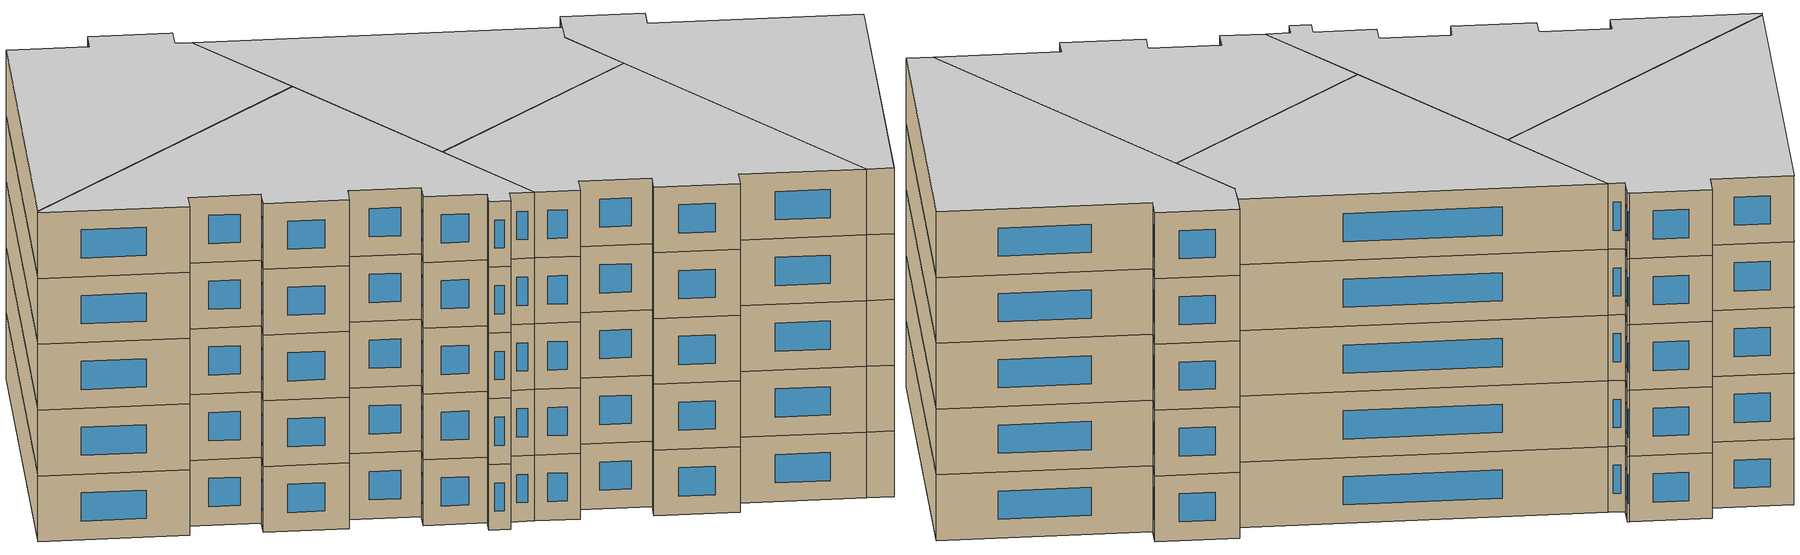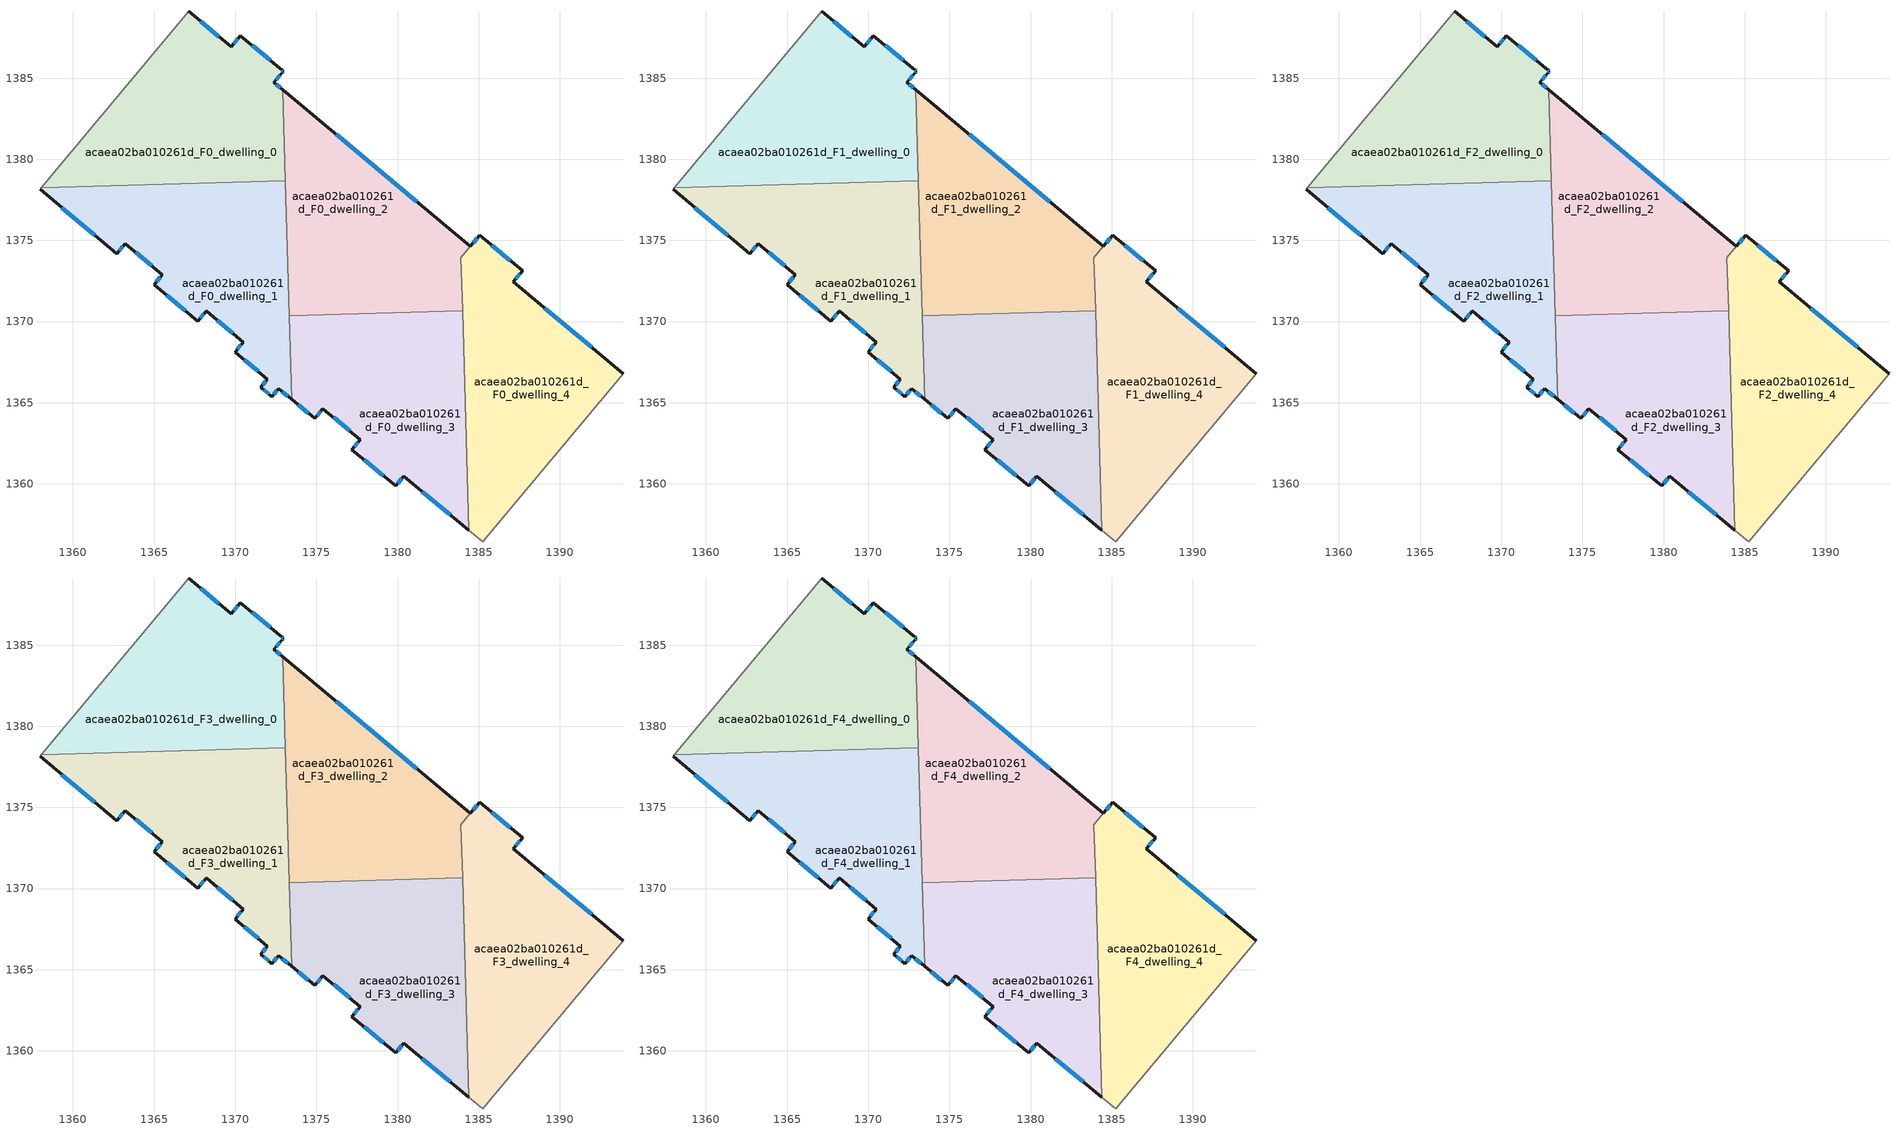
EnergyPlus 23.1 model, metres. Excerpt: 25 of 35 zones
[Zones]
acaea02ba010261d_F0_dwelling_0
 floor ground (EU_floor_Construction): 1370.32,1387.63 1372.88,1385.49 1372.96,1385.43 1372.89,1385.34 1372.38,1384.74 1372.92,1384.29 1373.08,1378.69 1358.06,1378.25 1367.13,1389.12 1369.75,1386.94 z0
 wall outside (EU_wall_Construction): 1372.92,1384.29 1372.38,1384.74 1372.89,1385.34 1372.96,1385.43 1372.88,1385.49 1370.32,1387.63 1369.75,1386.94 1367.13,1389.12 z0:3
 wall adiabatic (EU_wall_Construction): 1367.13,1389.12 1358.06,1378.25 z0:3
 wall to acaea02ba010261d_F0_dwelling_1 (EU_wall_Construction): 1358.06,1378.25 1373.08,1378.69 z0:3
 wall to acaea02ba010261d_F0_dwelling_2 (EU_wall_Construction): 1373.08,1378.69 1372.92,1384.29 z0:3
 window (EU_Window_Construction): 1372.77,1384.42 1372.54,1384.61 / 1369,1387.56 1367.87,1388.5 / 1370.16,1387.43 1369.91,1387.13 / 1372.15,1386.1 1371.05,1387.02 / 1372.94,1385.45 1372.91,1385.47 / 1372.91,1385.37 1372.94,1385.4 / 1372.53,1384.91 1372.74,1385.17 z0.86:2.14
acaea02ba010261d_F0_dwelling_1
 floor ground (EU_floor_Construction): 1373.08,1378.69 1373.48,1365.21 1372.68,1365.88 1372.26,1365.38 1371.57,1365.95 1371.99,1366.45 1369.99,1368.12 1370.5,1368.74 1368.24,1370.62 1368.2,1370.65 1367.69,1370.04 1365,1372.28 1365.51,1372.89 1363.22,1374.81 1362.7,1374.19 1357.97,1378.14 1358.06,1378.25 z0
 wall outside (EU_wall_Construction): 1357.97,1378.14 1362.7,1374.19 1363.22,1374.81 1365.51,1372.89 1365,1372.28 1367.69,1370.04 1368.2,1370.65 1368.24,1370.62 1370.5,1368.74 1369.99,1368.12 1371.99,1366.45 1371.57,1365.95 1372.26,1365.38 1372.68,1365.88 1373.48,1365.21 z0:3
 wall adiabatic (EU_wall_Construction): 1358.06,1378.25 1357.97,1378.14 z0:3
 wall to acaea02ba010261d_F0_dwelling_3 (EU_wall_Construction): 1373.48,1365.21 1373.33,1370.35 z0:3
 wall to acaea02ba010261d_F0_dwelling_2 (EU_wall_Construction): 1373.33,1370.35 1373.08,1378.69 z0:3
 window (EU_Window_Construction): 1372.38,1365.52 1372.56,1365.73 / 1371.77,1365.79 1372.06,1365.54 / 1371.87,1366.31 1371.69,1366.1 / 1370.56,1367.64 1371.42,1366.93 / 1370.35,1368.56 1370.13,1368.3 / 1368.88,1370.08 1369.85,1369.27 / 1367.84,1370.21 1368.06,1370.47 / 1365.77,1371.64 1366.92,1370.68 / 1365.37,1372.72 1365.15,1372.45 / 1363.87,1374.26 1364.86,1373.44 / 1362.85,1374.37 1363.07,1374.63 / 1359.32,1377.01 1361.35,1375.32 / 1372.91,1365.69 1373.25,1365.4 z0.86:2.14
acaea02ba010261d_F0_dwelling_2
 floor ground (EU_floor_Construction): 1384.49,1374.64 1383.91,1373.95 1384.01,1370.66 1373.33,1370.35 1372.92,1384.29 z0
 wall outside (EU_wall_Construction): 1384.49,1374.64 1372.92,1384.29 z0:3
 wall to acaea02ba010261d_F0_dwelling_3 (EU_wall_Construction): 1373.33,1370.35 1384.01,1370.66 z0:3
 wall to acaea02ba010261d_F0_dwelling_4 (EU_wall_Construction): 1384.01,1370.66 1383.91,1373.95 1384.49,1374.64 z0:3
 window (EU_Window_Construction): 1381.18,1377.4 1376.22,1381.53 z0.86:2.14
acaea02ba010261d_F0_dwelling_3
 floor ground (EU_floor_Construction): 1384.01,1370.66 1384.4,1357.14 1380.39,1360.49 1379.88,1359.87 1377.19,1362.12 1377.7,1362.73 1375.41,1364.64 1374.89,1364.03 1373.48,1365.21 1373.33,1370.35 z0
 wall outside (EU_wall_Construction): 1373.48,1365.21 1374.89,1364.03 1375.41,1364.64 1377.7,1362.73 1377.19,1362.12 1379.88,1359.87 1380.39,1360.49 1384.4,1357.14 z0:3
 wall to acaea02ba010261d_F0_dwelling_4 (EU_wall_Construction): 1384.4,1357.14 1384.01,1370.66 z0:3
 window (EU_Window_Construction): 1377.96,1361.47 1379.11,1360.51 / 1377.55,1362.55 1377.34,1362.29 / 1376.06,1364.1 1377.04,1363.28 / 1375.04,1364.21 1375.26,1364.47 / 1373.88,1364.87 1374.49,1364.37 / 1381.54,1359.53 1383.26,1358.1 / 1380.03,1360.05 1380.25,1360.31 z0.86:2.14
acaea02ba010261d_F0_dwelling_4
 floor ground (EU_floor_Construction): 1387.7,1373.13 1387.13,1372.44 1393.89,1366.8 1385.25,1356.44 1384.4,1357.14 1383.91,1373.95 1385.07,1375.33 z0
 wall outside (EU_wall_Construction): 1393.89,1366.8 1387.13,1372.44 1387.7,1373.13 1385.07,1375.33 1384.49,1374.65 z0:3
 wall adiabatic (EU_wall_Construction): 1384.4,1357.14 1385.25,1356.44 1393.89,1366.8 z0:3
 window (EU_Window_Construction): 1384.9,1375.14 1384.66,1374.84 / 1386.95,1373.76 1385.82,1374.71 / 1387.29,1372.64 1387.54,1372.94 / 1391.96,1368.41 1389.06,1370.83 z0.86:2.14
acaea02ba010261d_F1_dwelling_0
 floor to acaea02ba010261d_F0_dwelling_0 (EU_floor_Construction): 1370.32,1387.63 1372.88,1385.49 1372.96,1385.43 1372.89,1385.34 1372.38,1384.74 1372.92,1384.29 1373.08,1378.69 1358.06,1378.25 1367.13,1389.12 1369.75,1386.94 z3
 wall outside (EU_wall_Construction): 1372.92,1384.29 1372.38,1384.74 1372.89,1385.34 1372.96,1385.43 1372.88,1385.49 1370.32,1387.63 1369.75,1386.94 1367.13,1389.12 z3:6
 wall adiabatic (EU_wall_Construction): 1367.13,1389.12 1358.06,1378.25 z3:6
 wall to acaea02ba010261d_F1_dwelling_1 (EU_wall_Construction): 1358.06,1378.25 1373.08,1378.69 z3:6
 wall to acaea02ba010261d_F1_dwelling_2 (EU_wall_Construction): 1373.08,1378.69 1372.92,1384.29 z3:6
 window (EU_Window_Construction): 1372.77,1384.42 1372.54,1384.61 / 1369,1387.56 1367.87,1388.5 / 1370.16,1387.43 1369.91,1387.13 / 1372.15,1386.1 1371.05,1387.02 / 1372.94,1385.45 1372.91,1385.47 / 1372.91,1385.37 1372.94,1385.4 / 1372.53,1384.91 1372.74,1385.17 z3.86:5.14
acaea02ba010261d_F1_dwelling_1
 floor to acaea02ba010261d_F0_dwelling_1 (EU_floor_Construction): 1373.08,1378.69 1373.48,1365.21 1372.68,1365.88 1372.26,1365.38 1371.57,1365.95 1371.99,1366.45 1369.99,1368.12 1370.5,1368.74 1368.24,1370.62 1368.2,1370.65 1367.69,1370.04 1365,1372.28 1365.51,1372.89 1363.22,1374.81 1362.7,1374.19 1357.97,1378.14 1358.06,1378.25 z3
 wall outside (EU_wall_Construction): 1357.97,1378.14 1362.7,1374.19 1363.22,1374.81 1365.51,1372.89 1365,1372.28 1367.69,1370.04 1368.2,1370.65 1368.24,1370.62 1370.5,1368.74 1369.99,1368.12 1371.99,1366.45 1371.57,1365.95 1372.26,1365.38 1372.68,1365.88 1373.48,1365.21 z3:6
 wall adiabatic (EU_wall_Construction): 1358.06,1378.25 1357.97,1378.14 z3:6
 wall to acaea02ba010261d_F1_dwelling_3 (EU_wall_Construction): 1373.48,1365.21 1373.33,1370.35 z3:6
 wall to acaea02ba010261d_F1_dwelling_2 (EU_wall_Construction): 1373.33,1370.35 1373.08,1378.69 z3:6
 window (EU_Window_Construction): 1372.38,1365.52 1372.56,1365.73 / 1371.77,1365.79 1372.06,1365.54 / 1371.87,1366.31 1371.69,1366.1 / 1370.56,1367.64 1371.42,1366.93 / 1370.35,1368.56 1370.13,1368.3 / 1368.88,1370.08 1369.85,1369.27 / 1367.84,1370.21 1368.06,1370.47 / 1365.77,1371.64 1366.92,1370.68 / 1365.37,1372.72 1365.15,1372.45 / 1363.87,1374.26 1364.86,1373.44 / 1362.85,1374.37 1363.07,1374.63 / 1359.32,1377.01 1361.35,1375.32 / 1372.91,1365.69 1373.25,1365.4 z3.86:5.14
acaea02ba010261d_F1_dwelling_2
 floor to acaea02ba010261d_F0_dwelling_2 (EU_floor_Construction): 1384.49,1374.64 1383.91,1373.95 1384.01,1370.66 1373.33,1370.35 1372.92,1384.29 z3
 wall outside (EU_wall_Construction): 1384.49,1374.64 1372.92,1384.29 z3:6
 wall to acaea02ba010261d_F1_dwelling_3 (EU_wall_Construction): 1373.33,1370.35 1384.01,1370.66 z3:6
 wall to acaea02ba010261d_F1_dwelling_4 (EU_wall_Construction): 1384.01,1370.66 1383.91,1373.95 1384.49,1374.64 z3:6
 window (EU_Window_Construction): 1381.18,1377.4 1376.22,1381.53 z3.86:5.14
acaea02ba010261d_F1_dwelling_3
 floor to acaea02ba010261d_F0_dwelling_3 (EU_floor_Construction): 1384.01,1370.66 1384.4,1357.14 1380.39,1360.49 1379.88,1359.87 1377.19,1362.12 1377.7,1362.73 1375.4,1364.64 1374.89,1364.03 1373.48,1365.21 1373.33,1370.35 z3
 wall outside (EU_wall_Construction): 1373.48,1365.21 1374.89,1364.03 1375.41,1364.64 1377.7,1362.73 1377.19,1362.12 1379.88,1359.87 1380.39,1360.49 1384.4,1357.14 z3:6
 wall to acaea02ba010261d_F1_dwelling_4 (EU_wall_Construction): 1384.4,1357.14 1384.01,1370.66 z3:6
 window (EU_Window_Construction): 1377.96,1361.47 1379.11,1360.51 / 1377.55,1362.55 1377.34,1362.29 / 1376.06,1364.1 1377.04,1363.28 / 1375.04,1364.21 1375.26,1364.47 / 1373.88,1364.87 1374.49,1364.37 / 1381.54,1359.53 1383.26,1358.1 / 1380.03,1360.05 1380.25,1360.31 z3.86:5.14
acaea02ba010261d_F1_dwelling_4
 floor to acaea02ba010261d_F0_dwelling_4 (EU_floor_Construction): 1387.7,1373.13 1387.13,1372.44 1393.89,1366.8 1385.25,1356.44 1384.4,1357.14 1383.91,1373.95 1385.06,1375.33 z3
 wall outside (EU_wall_Construction): 1393.89,1366.8 1387.13,1372.44 1387.7,1373.13 1385.07,1375.33 1384.49,1374.65 z3:6
 wall adiabatic (EU_wall_Construction): 1384.4,1357.14 1385.25,1356.44 1393.89,1366.8 z3:6
 window (EU_Window_Construction): 1384.9,1375.14 1384.66,1374.84 / 1386.95,1373.76 1385.82,1374.71 / 1387.29,1372.64 1387.54,1372.94 / 1391.96,1368.41 1389.06,1370.83 z3.86:5.14
acaea02ba010261d_F2_dwelling_0
 floor to acaea02ba010261d_F1_dwelling_0 (EU_floor_Construction): 1370.32,1387.63 1372.88,1385.49 1372.96,1385.43 1372.89,1385.34 1372.38,1384.74 1372.92,1384.29 1373.08,1378.69 1358.06,1378.25 1367.13,1389.12 1369.75,1386.94 z6
 wall outside (EU_wall_Construction): 1372.92,1384.29 1372.38,1384.74 1372.89,1385.34 1372.96,1385.43 1372.88,1385.49 1370.32,1387.63 1369.75,1386.94 1367.13,1389.12 z6:9
 wall adiabatic (EU_wall_Construction): 1367.13,1389.12 1358.06,1378.25 z6:9
 wall to acaea02ba010261d_F2_dwelling_1 (EU_wall_Construction): 1358.06,1378.25 1373.08,1378.69 z6:9
 wall to acaea02ba010261d_F2_dwelling_2 (EU_wall_Construction): 1373.08,1378.69 1372.92,1384.29 z6:9
 window (EU_Window_Construction): 1372.77,1384.42 1372.54,1384.61 / 1369,1387.56 1367.87,1388.5 / 1370.16,1387.43 1369.91,1387.13 / 1372.15,1386.1 1371.05,1387.02 / 1372.94,1385.45 1372.91,1385.47 / 1372.91,1385.37 1372.94,1385.4 / 1372.53,1384.91 1372.74,1385.17 z6.86:8.14
acaea02ba010261d_F2_dwelling_1
 floor to acaea02ba010261d_F1_dwelling_1 (EU_floor_Construction): 1373.08,1378.69 1373.48,1365.21 1372.68,1365.88 1372.26,1365.38 1371.57,1365.95 1371.99,1366.45 1369.99,1368.12 1370.5,1368.74 1368.24,1370.62 1368.2,1370.65 1367.69,1370.04 1365,1372.28 1365.51,1372.89 1363.22,1374.81 1362.7,1374.19 1357.97,1378.14 1358.06,1378.25 z6
 wall outside (EU_wall_Construction): 1357.97,1378.14 1362.7,1374.19 1363.22,1374.81 1365.51,1372.89 1365,1372.28 1367.69,1370.04 1368.2,1370.65 1368.24,1370.62 1370.5,1368.74 1369.99,1368.12 1371.99,1366.45 1371.57,1365.95 1372.26,1365.38 1372.68,1365.88 1373.48,1365.21 z6:9
 wall adiabatic (EU_wall_Construction): 1358.06,1378.25 1357.97,1378.14 z6:9
 wall to acaea02ba010261d_F2_dwelling_3 (EU_wall_Construction): 1373.48,1365.21 1373.33,1370.35 z6:9
 wall to acaea02ba010261d_F2_dwelling_2 (EU_wall_Construction): 1373.33,1370.35 1373.08,1378.69 z6:9
 window (EU_Window_Construction): 1372.38,1365.52 1372.56,1365.73 / 1371.77,1365.79 1372.06,1365.54 / 1371.87,1366.31 1371.69,1366.1 / 1370.56,1367.64 1371.42,1366.93 / 1370.35,1368.56 1370.13,1368.3 / 1368.88,1370.08 1369.85,1369.27 / 1367.84,1370.21 1368.06,1370.47 / 1365.77,1371.64 1366.92,1370.68 / 1365.37,1372.72 1365.15,1372.45 / 1363.87,1374.26 1364.86,1373.44 / 1362.85,1374.37 1363.07,1374.63 / 1359.32,1377.01 1361.35,1375.32 / 1372.91,1365.69 1373.25,1365.4 z6.86:8.14
acaea02ba010261d_F2_dwelling_2
 floor to acaea02ba010261d_F1_dwelling_2 (EU_floor_Construction): 1384.49,1374.64 1383.91,1373.95 1384.01,1370.66 1373.33,1370.35 1372.92,1384.29 z6
 wall outside (EU_wall_Construction): 1384.49,1374.64 1372.92,1384.29 z6:9
 wall to acaea02ba010261d_F2_dwelling_3 (EU_wall_Construction): 1373.33,1370.35 1384.01,1370.66 z6:9
 wall to acaea02ba010261d_F2_dwelling_4 (EU_wall_Construction): 1384.01,1370.66 1383.91,1373.95 1384.49,1374.64 z6:9
 window (EU_Window_Construction): 1381.18,1377.4 1376.22,1381.53 z6.86:8.14
acaea02ba010261d_F2_dwelling_3
 floor to acaea02ba010261d_F1_dwelling_3 (EU_floor_Construction): 1384.01,1370.66 1384.4,1357.14 1380.39,1360.49 1379.88,1359.87 1377.19,1362.12 1377.7,1362.73 1375.4,1364.64 1374.89,1364.03 1373.48,1365.21 1373.33,1370.35 z6
 wall outside (EU_wall_Construction): 1373.48,1365.21 1374.89,1364.03 1375.41,1364.64 1377.7,1362.73 1377.19,1362.12 1379.88,1359.87 1380.39,1360.49 1384.4,1357.14 z6:9
 wall to acaea02ba010261d_F2_dwelling_4 (EU_wall_Construction): 1384.4,1357.14 1384.01,1370.66 z6:9
 window (EU_Window_Construction): 1377.96,1361.47 1379.11,1360.51 / 1377.55,1362.55 1377.34,1362.29 / 1376.06,1364.1 1377.04,1363.28 / 1375.04,1364.21 1375.26,1364.47 / 1373.88,1364.87 1374.49,1364.37 / 1381.54,1359.53 1383.26,1358.1 / 1380.03,1360.05 1380.25,1360.31 z6.86:8.14
acaea02ba010261d_F2_dwelling_4
 floor to acaea02ba010261d_F1_dwelling_4 (EU_floor_Construction): 1387.7,1373.13 1387.13,1372.44 1393.89,1366.8 1385.25,1356.44 1384.4,1357.14 1383.91,1373.95 1385.06,1375.33 z6
 wall outside (EU_wall_Construction): 1393.89,1366.8 1387.13,1372.44 1387.7,1373.13 1385.07,1375.33 1384.49,1374.65 z6:9
 wall adiabatic (EU_wall_Construction): 1384.4,1357.14 1385.25,1356.44 1393.89,1366.8 z6:9
 window (EU_Window_Construction): 1384.9,1375.14 1384.66,1374.84 / 1386.95,1373.76 1385.82,1374.71 / 1387.29,1372.64 1387.54,1372.94 / 1391.96,1368.41 1389.06,1370.83 z6.86:8.14
acaea02ba010261d_F3_dwelling_0
 floor to acaea02ba010261d_F2_dwelling_0 (EU_floor_Construction): 1370.32,1387.63 1372.88,1385.49 1372.96,1385.43 1372.89,1385.34 1372.38,1384.74 1372.92,1384.29 1373.08,1378.69 1358.06,1378.25 1367.13,1389.12 1369.75,1386.94 z9
 wall outside (EU_wall_Construction): 1372.92,1384.29 1372.38,1384.74 1372.89,1385.34 1372.96,1385.43 1372.88,1385.49 1370.32,1387.63 1369.75,1386.94 1367.13,1389.12 z9:12
 wall adiabatic (EU_wall_Construction): 1367.13,1389.12 1358.06,1378.25 z9:12
 wall to acaea02ba010261d_F3_dwelling_1 (EU_wall_Construction): 1358.06,1378.25 1373.08,1378.69 z9:12
 wall to acaea02ba010261d_F3_dwelling_2 (EU_wall_Construction): 1373.08,1378.69 1372.92,1384.29 z9:12
 window (EU_Window_Construction): 1372.77,1384.42 1372.54,1384.61 / 1369,1387.56 1367.87,1388.5 / 1370.16,1387.43 1369.91,1387.13 / 1372.15,1386.1 1371.05,1387.02 / 1372.94,1385.45 1372.91,1385.47 / 1372.91,1385.37 1372.94,1385.4 / 1372.53,1384.91 1372.74,1385.17 z9.86:11.14
acaea02ba010261d_F3_dwelling_1
 floor to acaea02ba010261d_F2_dwelling_1 (EU_floor_Construction): 1373.08,1378.69 1373.48,1365.21 1372.68,1365.88 1372.26,1365.38 1371.57,1365.95 1371.99,1366.45 1369.99,1368.12 1370.5,1368.74 1368.24,1370.62 1368.2,1370.65 1367.69,1370.04 1365,1372.28 1365.51,1372.89 1363.22,1374.81 1362.7,1374.19 1357.97,1378.14 1358.06,1378.25 z9
 wall outside (EU_wall_Construction): 1357.97,1378.14 1362.7,1374.19 1363.22,1374.81 1365.51,1372.89 1365,1372.28 1367.69,1370.04 1368.2,1370.65 1368.24,1370.62 1370.5,1368.74 1369.99,1368.12 1371.99,1366.45 1371.57,1365.95 1372.26,1365.38 1372.68,1365.88 1373.48,1365.21 z9:12
 wall adiabatic (EU_wall_Construction): 1358.06,1378.25 1357.97,1378.14 z9:12
 wall to acaea02ba010261d_F3_dwelling_3 (EU_wall_Construction): 1373.48,1365.21 1373.33,1370.35 z9:12
 wall to acaea02ba010261d_F3_dwelling_2 (EU_wall_Construction): 1373.33,1370.35 1373.08,1378.69 z9:12
 window (EU_Window_Construction): 1372.38,1365.52 1372.56,1365.73 / 1371.77,1365.79 1372.06,1365.54 / 1371.87,1366.31 1371.69,1366.1 / 1370.56,1367.64 1371.42,1366.93 / 1370.35,1368.56 1370.13,1368.3 / 1368.88,1370.08 1369.85,1369.27 / 1367.84,1370.21 1368.06,1370.47 / 1365.77,1371.64 1366.92,1370.68 / 1365.37,1372.72 1365.15,1372.45 / 1363.87,1374.26 1364.86,1373.44 / 1362.85,1374.37 1363.07,1374.63 / 1359.32,1377.01 1361.35,1375.32 / 1372.91,1365.69 1373.25,1365.4 z9.86:11.14
acaea02ba010261d_F3_dwelling_2
 floor to acaea02ba010261d_F2_dwelling_2 (EU_floor_Construction): 1384.49,1374.64 1383.91,1373.95 1384.01,1370.66 1373.33,1370.35 1372.92,1384.29 z9
 wall outside (EU_wall_Construction): 1384.49,1374.64 1372.92,1384.29 z9:12
 wall to acaea02ba010261d_F3_dwelling_3 (EU_wall_Construction): 1373.33,1370.35 1384.01,1370.66 z9:12
 wall to acaea02ba010261d_F3_dwelling_4 (EU_wall_Construction): 1384.01,1370.66 1383.91,1373.95 1384.49,1374.64 z9:12
 window (EU_Window_Construction): 1381.18,1377.4 1376.22,1381.53 z9.86:11.14
acaea02ba010261d_F3_dwelling_3
 floor to acaea02ba010261d_F2_dwelling_3 (EU_floor_Construction): 1384.01,1370.66 1384.4,1357.14 1380.39,1360.49 1379.88,1359.87 1377.19,1362.12 1377.7,1362.73 1375.4,1364.64 1374.89,1364.03 1373.48,1365.21 1373.33,1370.35 z9
 wall outside (EU_wall_Construction): 1373.48,1365.21 1374.89,1364.03 1375.41,1364.64 1377.7,1362.73 1377.19,1362.12 1379.88,1359.87 1380.39,1360.49 1384.4,1357.14 z9:12
 wall to acaea02ba010261d_F3_dwelling_4 (EU_wall_Construction): 1384.4,1357.14 1384.01,1370.66 z9:12
 window (EU_Window_Construction): 1377.96,1361.47 1379.11,1360.51 / 1377.55,1362.55 1377.34,1362.29 / 1376.06,1364.1 1377.04,1363.28 / 1375.04,1364.21 1375.26,1364.47 / 1373.88,1364.87 1374.49,1364.37 / 1381.54,1359.53 1383.26,1358.1 / 1380.03,1360.05 1380.25,1360.31 z9.86:11.14
acaea02ba010261d_F3_dwelling_4
 floor to acaea02ba010261d_F2_dwelling_4 (EU_floor_Construction): 1387.7,1373.13 1387.13,1372.44 1393.89,1366.8 1385.25,1356.44 1384.4,1357.14 1383.91,1373.95 1385.06,1375.33 z9
 wall outside (EU_wall_Construction): 1393.89,1366.8 1387.13,1372.44 1387.7,1373.13 1385.07,1375.33 1384.49,1374.65 z9:12
 wall adiabatic (EU_wall_Construction): 1384.4,1357.14 1385.25,1356.44 1393.89,1366.8 z9:12
 window (EU_Window_Construction): 1384.9,1375.14 1384.66,1374.84 / 1386.95,1373.76 1385.82,1374.71 / 1387.29,1372.64 1387.54,1372.94 / 1391.96,1368.41 1389.06,1370.83 z9.86:11.14
acaea02ba010261d_F4_dwelling_0
 floor to acaea02ba010261d_F3_dwelling_0 (EU_floor_Construction): 1370.32,1387.63 1372.88,1385.49 1372.96,1385.43 1372.89,1385.34 1372.38,1384.74 1372.92,1384.29 1373.08,1378.69 1358.06,1378.25 1367.13,1389.12 1369.75,1386.94 z12
 wall outside (EU_wall_Construction): 1372.92,1384.29 1372.38,1384.74 1372.89,1385.34 1372.96,1385.43 1372.88,1385.49 1370.32,1387.63 1369.75,1386.94 1367.13,1389.12 z12:15
 wall adiabatic (EU_wall_Construction): 1367.13,1389.12 1358.06,1378.25 z12:15
 wall to acaea02ba010261d_F4_dwelling_1 (EU_wall_Construction): 1358.06,1378.25 1373.08,1378.69 z12:15
 wall to acaea02ba010261d_F4_dwelling_2 (EU_wall_Construction): 1373.08,1378.69 1372.92,1384.29 z12:15
 window (EU_Window_Construction): 1372.77,1384.42 1372.54,1384.61 / 1369,1387.56 1367.87,1388.5 / 1370.16,1387.43 1369.91,1387.13 / 1372.15,1386.1 1371.05,1387.02 / 1372.94,1385.45 1372.91,1385.47 / 1372.91,1385.37 1372.94,1385.4 / 1372.53,1384.91 1372.74,1385.17 z12.86:14.14
 ceiling to acaea02ba010261d_F5_dwelling_0 (EU_floor_Construction): 1373.08,1378.69 1372.92,1384.29 1372.38,1384.74 1372.89,1385.34 1372.96,1385.43 1372.88,1385.49 1370.32,1387.63 1369.75,1386.94 1367.13,1389.12 1358.06,1378.25 z15
acaea02ba010261d_F4_dwelling_1
 floor to acaea02ba010261d_F3_dwelling_1 (EU_floor_Construction): 1373.08,1378.69 1373.48,1365.21 1372.68,1365.88 1372.26,1365.38 1371.57,1365.95 1371.99,1366.45 1369.99,1368.12 1370.5,1368.74 1368.24,1370.62 1368.2,1370.65 1367.69,1370.04 1365,1372.28 1365.51,1372.89 1363.22,1374.81 1362.7,1374.19 1357.97,1378.14 1358.06,1378.25 z12
 wall outside (EU_wall_Construction): 1357.97,1378.14 1362.7,1374.19 1363.22,1374.81 1365.51,1372.89 1365,1372.28 1367.69,1370.04 1368.2,1370.65 1368.24,1370.62 1370.5,1368.74 1369.99,1368.12 1371.99,1366.45 1371.57,1365.95 1372.26,1365.38 1372.68,1365.88 1373.48,1365.21 z12:15
 wall adiabatic (EU_wall_Construction): 1358.06,1378.25 1357.97,1378.14 z12:15
 wall to acaea02ba010261d_F4_dwelling_3 (EU_wall_Construction): 1373.48,1365.21 1373.33,1370.35 z12:15
 wall to acaea02ba010261d_F4_dwelling_2 (EU_wall_Construction): 1373.33,1370.35 1373.08,1378.69 z12:15
 window (EU_Window_Construction): 1372.38,1365.52 1372.56,1365.73 / 1371.77,1365.79 1372.06,1365.54 / 1371.87,1366.31 1371.69,1366.1 / 1370.56,1367.64 1371.42,1366.93 / 1370.35,1368.56 1370.13,1368.3 / 1368.88,1370.08 1369.85,1369.27 / 1367.84,1370.21 1368.06,1370.47 / 1365.77,1371.64 1366.92,1370.68 / 1365.37,1372.72 1365.15,1372.45 / 1363.87,1374.26 1364.86,1373.44 / 1362.85,1374.37 1363.07,1374.63 / 1359.32,1377.01 1361.35,1375.32 / 1372.91,1365.69 1373.25,1365.4 z12.86:14.14
 ceiling to acaea02ba010261d_F5_dwelling_1 (EU_floor_Construction): 1373.48,1365.21 1373.08,1378.69 1358.06,1378.25 1357.97,1378.14 1362.7,1374.19 1363.22,1374.81 1365.51,1372.89 1365,1372.28 1367.69,1370.04 1368.2,1370.65 1368.24,1370.62 1370.5,1368.74 1369.99,1368.12 1371.99,1366.45 1371.57,1365.95 1372.26,1365.38 1372.68,1365.88 z15
acaea02ba010261d_F4_dwelling_2
 floor to acaea02ba010261d_F3_dwelling_2 (EU_floor_Construction): 1384.49,1374.64 1383.91,1373.95 1384.01,1370.66 1373.33,1370.35 1372.92,1384.29 z12
 wall outside (EU_wall_Construction): 1384.49,1374.64 1372.92,1384.29 z12:15
 wall to acaea02ba010261d_F4_dwelling_3 (EU_wall_Construction): 1373.33,1370.35 1384.01,1370.66 z12:15
 wall to acaea02ba010261d_F4_dwelling_4 (EU_wall_Construction): 1384.01,1370.66 1383.91,1373.95 1384.49,1374.64 z12:15
 window (EU_Window_Construction): 1381.18,1377.4 1376.22,1381.53 z12.86:14.14
 ceiling to acaea02ba010261d_F5_dwelling_2 (EU_floor_Construction): 1384.01,1370.66 1383.91,1373.95 1384.49,1374.64 1372.92,1384.29 1373.33,1370.35 z15
acaea02ba010261d_F4_dwelling_3
 floor to acaea02ba010261d_F3_dwelling_3 (EU_floor_Construction): 1384.01,1370.66 1384.4,1357.14 1380.39,1360.49 1379.88,1359.87 1377.19,1362.12 1377.7,1362.73 1375.4,1364.64 1374.89,1364.03 1373.48,1365.21 1373.33,1370.35 z12
 wall outside (EU_wall_Construction): 1373.48,1365.21 1374.89,1364.03 1375.41,1364.64 1377.7,1362.73 1377.19,1362.12 1379.88,1359.87 1380.39,1360.49 1384.4,1357.14 z12:15
 wall to acaea02ba010261d_F4_dwelling_4 (EU_wall_Construction): 1384.4,1357.14 1384.01,1370.66 z12:15
 window (EU_Window_Construction): 1377.96,1361.47 1379.11,1360.51 / 1377.55,1362.55 1377.34,1362.29 / 1376.06,1364.1 1377.04,1363.28 / 1375.04,1364.21 1375.26,1364.47 / 1373.88,1364.87 1374.49,1364.37 / 1381.54,1359.53 1383.26,1358.1 / 1380.03,1360.05 1380.25,1360.31 z12.86:14.14
 ceiling to acaea02ba010261d_F5_dwelling_3 (EU_floor_Construction): 1384.4,1357.14 1384.01,1370.66 1373.33,1370.35 1373.48,1365.21 1374.89,1364.03 1375.4,1364.64 1377.7,1362.73 1377.19,1362.12 1379.88,1359.87 1380.39,1360.49 z15
acaea02ba010261d_F4_dwelling_4
 floor to acaea02ba010261d_F3_dwelling_4 (EU_floor_Construction): 1387.7,1373.13 1387.13,1372.44 1393.89,1366.8 1385.25,1356.44 1384.4,1357.14 1383.91,1373.95 1385.06,1375.33 z12
 wall outside (EU_wall_Construction): 1393.89,1366.8 1387.13,1372.44 1387.7,1373.13 1385.07,1375.33 1384.49,1374.65 z12:15
 wall adiabatic (EU_wall_Construction): 1384.4,1357.14 1385.25,1356.44 1393.89,1366.8 z12:15
 window (EU_Window_Construction): 1384.9,1375.14 1384.66,1374.84 / 1386.95,1373.76 1385.82,1374.71 / 1387.29,1372.64 1387.54,1372.94 / 1391.96,1368.41 1389.06,1370.83 z12.86:14.14
 ceiling to acaea02ba010261d_F5_dwelling_4 (EU_floor_Construction): 1385.25,1356.44 1393.89,1366.8 1387.13,1372.44 1387.7,1373.13 1385.06,1375.33 1383.91,1373.95 1384.4,1357.14 z15
[Building]
EU S2 Campaign: North Axis=0; Terrain=City; Solar Distribution=FullExterior
[Site:Location]
Helsinki-Vantaa.AP: Latitude=60.317; Longitude=24.963; Time Zone=2; Elevation=54.6
[SizingPeriod:WeatherFileDays]
AnnualSizingPeriod: Begin Month=1; Begin Day of Month=1; End Month=12; End Day of Month=31; Day of Week for Start Day=Monday; Use Weather File Daylight Saving Period=No; Use Weather File Rain and Snow Indicators=No
[MATERIAL]
EU_InternalMass_Material: Roughness=MediumRough; Thickness=0.1; Conductivity=1; Density=1800; Specific Heat=900; Thermal Absorptance=0.9; Solar Absorptance=0.7; Visible Absorptance=0.7
[MATERIAL:NOMASS] Roughness=MediumRough; Thermal Absorptance=0.9; Solar Absorptance=0.7; Visible Absorptance=0.7
Name | Thermal Resistance
EU_wall_NoMass | 5.91765
EU_floor_NoMass | 6.2875
[WINDOWMATERIAL:SIMPLEGLAZINGSYSTEM]
EU_Window_SimpleGlazing: UFactor=0.994035; Solar Heat Gain Coefficient=0.7; Visible Transmittance=0.7
[CONSTRUCTION]
EU_wall_Construction: EU_wall_NoMass
EU_floor_Construction: EU_floor_NoMass
EU_Window_Construction: EU_Window_SimpleGlazing
EU_InternalMass_Construction: EU_InternalMass_Material
[ZONE] Type=1; Multiplier=1; Ceiling Height=autocalculate; Floor Area=autocalculate; Part of Total Floor Area=Yes
Name | Volume
acaea02ba010261d_F0_dwelling_0 | 295.684
acaea02ba010261d_F1_dwelling_0; acaea02ba010261d_F2_dwelling_0; acaea02ba010261d_F3_dwelling_0; acaea02ba010261d_F4_dwelling_0 | 295.682
acaea02ba010261d_F0_dwelling_1 | 295.67
acaea02ba010261d_F1_dwelling_1; acaea02ba010261d_F2_dwelling_1; acaea02ba010261d_F3_dwelling_1; acaea02ba010261d_F4_dwelling_1 | 295.669
acaea02ba010261d_F0_dwelling_2 | 296.716
acaea02ba010261d_F1_dwelling_2; acaea02ba010261d_F2_dwelling_2; acaea02ba010261d_F3_dwelling_2; acaea02ba010261d_F4_dwelling_2 | 296.717
acaea02ba010261d_F0_dwelling_3 | 295.66
acaea02ba010261d_F1_dwelling_3; acaea02ba010261d_F2_dwelling_3; acaea02ba010261d_F3_dwelling_3; acaea02ba010261d_F4_dwelling_3 | 295.659
acaea02ba010261d_F0_dwelling_4; acaea02ba010261d_F1_dwelling_4; acaea02ba010261d_F2_dwelling_4; acaea02ba010261d_F3_dwelling_4; acaea02ba010261d_F4_dwelling_4 | 294.615
[INTERNALMASS] Construction=EU_InternalMass_Construction
Name | Zone or ZoneList | Surface Area
acaea02ba010261d_F0_dwelling_0_EU_InternalMass | acaea02ba010261d_F0_dwelling_0 | 98.5603
acaea02ba010261d_F0_dwelling_1_EU_InternalMass | acaea02ba010261d_F0_dwelling_1 | 98.5566
acaea02ba010261d_F0_dwelling_2_EU_InternalMass | acaea02ba010261d_F0_dwelling_2 | 98.9072
acaea02ba010261d_F0_dwelling_3_EU_InternalMass | acaea02ba010261d_F0_dwelling_3 | 98.5532
acaea02ba010261d_F0_dwelling_4_EU_InternalMass | acaea02ba010261d_F0_dwelling_4 | 98.2059
acaea02ba010261d_F1_dwelling_0_EU_InternalMass | acaea02ba010261d_F1_dwelling_0 | 98.5603
acaea02ba010261d_F1_dwelling_1_EU_InternalMass | acaea02ba010261d_F1_dwelling_1 | 98.5566
acaea02ba010261d_F1_dwelling_2_EU_InternalMass | acaea02ba010261d_F1_dwelling_2 | 98.9072
acaea02ba010261d_F1_dwelling_3_EU_InternalMass | acaea02ba010261d_F1_dwelling_3 | 98.5532
acaea02ba010261d_F1_dwelling_4_EU_InternalMass | acaea02ba010261d_F1_dwelling_4 | 98.2059
acaea02ba010261d_F2_dwelling_0_EU_InternalMass | acaea02ba010261d_F2_dwelling_0 | 98.5603
acaea02ba010261d_F2_dwelling_1_EU_InternalMass | acaea02ba010261d_F2_dwelling_1 | 98.5566
acaea02ba010261d_F2_dwelling_2_EU_InternalMass | acaea02ba010261d_F2_dwelling_2 | 98.9072
acaea02ba010261d_F2_dwelling_3_EU_InternalMass | acaea02ba010261d_F2_dwelling_3 | 98.5532
acaea02ba010261d_F2_dwelling_4_EU_InternalMass | acaea02ba010261d_F2_dwelling_4 | 98.2059
acaea02ba010261d_F3_dwelling_0_EU_InternalMass | acaea02ba010261d_F3_dwelling_0 | 98.5603
acaea02ba010261d_F3_dwelling_1_EU_InternalMass | acaea02ba010261d_F3_dwelling_1 | 98.5566
acaea02ba010261d_F3_dwelling_2_EU_InternalMass | acaea02ba010261d_F3_dwelling_2 | 98.9072
acaea02ba010261d_F3_dwelling_3_EU_InternalMass | acaea02ba010261d_F3_dwelling_3 | 98.5532
acaea02ba010261d_F3_dwelling_4_EU_InternalMass | acaea02ba010261d_F3_dwelling_4 | 98.2059
acaea02ba010261d_F4_dwelling_0_EU_InternalMass | acaea02ba010261d_F4_dwelling_0 | 98.5603
acaea02ba010261d_F4_dwelling_1_EU_InternalMass | acaea02ba010261d_F4_dwelling_1 | 98.5566
acaea02ba010261d_F4_dwelling_2_EU_InternalMass | acaea02ba010261d_F4_dwelling_2 | 98.9072
acaea02ba010261d_F4_dwelling_3_EU_InternalMass | acaea02ba010261d_F4_dwelling_3 | 98.5532
acaea02ba010261d_F4_dwelling_4_EU_InternalMass | acaea02ba010261d_F4_dwelling_4 | 98.2059
[OTHEREQUIPMENT] Fuel Type=Electricity; Design Level Calculation Method=Watts/Area; Power per Zone Floor Area=1; Fraction Latent=0; Fraction Radiant=0; Fraction Lost=0; Carbon Dioxide Generation Rate=0; EndUse Subcategory=EU_Step8_InternalGains
Name | Zone or ZoneList or Space or SpaceList | Schedule
EU_Step8_InternalGain_acaea02ba010261d_F0_dwelling_0_f000 | acaea02ba010261d_F0_dwelling_0 | EU_Step8_GainSchedule_acaea02ba010261d_F0_dwelling_0_f000
EU_Step8_InternalGain_acaea02ba010261d_F0_dwelling_1_f000 | acaea02ba010261d_F0_dwelling_1 | EU_Step8_GainSchedule_acaea02ba010261d_F0_dwelling_1_f000
EU_Step8_InternalGain_acaea02ba010261d_F0_dwelling_2_f000 | acaea02ba010261d_F0_dwelling_2 | EU_Step8_GainSchedule_acaea02ba010261d_F0_dwelling_2_f000
EU_Step8_InternalGain_acaea02ba010261d_F0_dwelling_3_f000 | acaea02ba010261d_F0_dwelling_3 | EU_Step8_GainSchedule_acaea02ba010261d_F0_dwelling_3_f000
EU_Step8_InternalGain_acaea02ba010261d_F0_dwelling_4_f000 | acaea02ba010261d_F0_dwelling_4 | EU_Step8_GainSchedule_acaea02ba010261d_F0_dwelling_4_f000
EU_Step8_InternalGain_acaea02ba010261d_F1_dwelling_0_f000 | acaea02ba010261d_F1_dwelling_0 | EU_Step8_GainSchedule_acaea02ba010261d_F1_dwelling_0_f000
EU_Step8_InternalGain_acaea02ba010261d_F1_dwelling_1_f000 | acaea02ba010261d_F1_dwelling_1 | EU_Step8_GainSchedule_acaea02ba010261d_F1_dwelling_1_f000
EU_Step8_InternalGain_acaea02ba010261d_F1_dwelling_2_f000 | acaea02ba010261d_F1_dwelling_2 | EU_Step8_GainSchedule_acaea02ba010261d_F1_dwelling_2_f000
EU_Step8_InternalGain_acaea02ba010261d_F1_dwelling_3_f000 | acaea02ba010261d_F1_dwelling_3 | EU_Step8_GainSchedule_acaea02ba010261d_F1_dwelling_3_f000
EU_Step8_InternalGain_acaea02ba010261d_F1_dwelling_4_f000 | acaea02ba010261d_F1_dwelling_4 | EU_Step8_GainSchedule_acaea02ba010261d_F1_dwelling_4_f000
EU_Step8_InternalGain_acaea02ba010261d_F2_dwelling_0_f000 | acaea02ba010261d_F2_dwelling_0 | EU_Step8_GainSchedule_acaea02ba010261d_F2_dwelling_0_f000
EU_Step8_InternalGain_acaea02ba010261d_F2_dwelling_1_f000 | acaea02ba010261d_F2_dwelling_1 | EU_Step8_GainSchedule_acaea02ba010261d_F2_dwelling_1_f000
EU_Step8_InternalGain_acaea02ba010261d_F2_dwelling_2_f000 | acaea02ba010261d_F2_dwelling_2 | EU_Step8_GainSchedule_acaea02ba010261d_F2_dwelling_2_f000
EU_Step8_InternalGain_acaea02ba010261d_F2_dwelling_3_f000 | acaea02ba010261d_F2_dwelling_3 | EU_Step8_GainSchedule_acaea02ba010261d_F2_dwelling_3_f000
EU_Step8_InternalGain_acaea02ba010261d_F2_dwelling_4_f000 | acaea02ba010261d_F2_dwelling_4 | EU_Step8_GainSchedule_acaea02ba010261d_F2_dwelling_4_f000
EU_Step8_InternalGain_acaea02ba010261d_F3_dwelling_0_f000 | acaea02ba010261d_F3_dwelling_0 | EU_Step8_GainSchedule_acaea02ba010261d_F3_dwelling_0_f000
EU_Step8_InternalGain_acaea02ba010261d_F3_dwelling_1_f000 | acaea02ba010261d_F3_dwelling_1 | EU_Step8_GainSchedule_acaea02ba010261d_F3_dwelling_1_f000
EU_Step8_InternalGain_acaea02ba010261d_F3_dwelling_2_f000 | acaea02ba010261d_F3_dwelling_2 | EU_Step8_GainSchedule_acaea02ba010261d_F3_dwelling_2_f000
EU_Step8_InternalGain_acaea02ba010261d_F3_dwelling_3_f000 | acaea02ba010261d_F3_dwelling_3 | EU_Step8_GainSchedule_acaea02ba010261d_F3_dwelling_3_f000
EU_Step8_InternalGain_acaea02ba010261d_F3_dwelling_4_f000 | acaea02ba010261d_F3_dwelling_4 | EU_Step8_GainSchedule_acaea02ba010261d_F3_dwelling_4_f000
EU_Step8_InternalGain_acaea02ba010261d_F4_dwelling_0_f000 | acaea02ba010261d_F4_dwelling_0 | EU_Step8_GainSchedule_acaea02ba010261d_F4_dwelling_0_f000
EU_Step8_InternalGain_acaea02ba010261d_F4_dwelling_1_f000 | acaea02ba010261d_F4_dwelling_1 | EU_Step8_GainSchedule_acaea02ba010261d_F4_dwelling_1_f000
EU_Step8_InternalGain_acaea02ba010261d_F4_dwelling_2_f000 | acaea02ba010261d_F4_dwelling_2 | EU_Step8_GainSchedule_acaea02ba010261d_F4_dwelling_2_f000
EU_Step8_InternalGain_acaea02ba010261d_F4_dwelling_3_f000 | acaea02ba010261d_F4_dwelling_3 | EU_Step8_GainSchedule_acaea02ba010261d_F4_dwelling_3_f000
EU_Step8_InternalGain_acaea02ba010261d_F4_dwelling_4_f000 | acaea02ba010261d_F4_dwelling_4 | EU_Step8_GainSchedule_acaea02ba010261d_F4_dwelling_4_f000
[ZONEVENTILATION:DESIGNFLOWRATE] Schedule=EU_AlwaysOn; Design Flow Rate Calculation Method=AirChanges/Hour; Air Changes per Hour=0.596421; Ventilation Type=Natural; Fan Pressure Rise=0; Fan Total Efficiency=1; Constant Term Coefficient=1; Temperature Term Coefficient=0; Velocity Term Coefficient=0; Velocity Squared Term Coefficient=0; Minimum Indoor Temperature=-100; Maximum Indoor Temperature=100; Delta Temperature=-100; Minimum Outdoor Temperature=-100; Maximum Outdoor Temperature=100; Maximum Wind Speed=40
Name | Zone or ZoneList or Space or SpaceList
EU_ConstantAir_acaea02ba010261d_F0_dwelling_0 | acaea02ba010261d_F0_dwelling_0
EU_ConstantAir_acaea02ba010261d_F0_dwelling_1 | acaea02ba010261d_F0_dwelling_1
EU_ConstantAir_acaea02ba010261d_F0_dwelling_2 | acaea02ba010261d_F0_dwelling_2
EU_ConstantAir_acaea02ba010261d_F0_dwelling_3 | acaea02ba010261d_F0_dwelling_3
EU_ConstantAir_acaea02ba010261d_F0_dwelling_4 | acaea02ba010261d_F0_dwelling_4
EU_ConstantAir_acaea02ba010261d_F1_dwelling_0 | acaea02ba010261d_F1_dwelling_0
EU_ConstantAir_acaea02ba010261d_F1_dwelling_1 | acaea02ba010261d_F1_dwelling_1
EU_ConstantAir_acaea02ba010261d_F1_dwelling_2 | acaea02ba010261d_F1_dwelling_2
EU_ConstantAir_acaea02ba010261d_F1_dwelling_3 | acaea02ba010261d_F1_dwelling_3
EU_ConstantAir_acaea02ba010261d_F1_dwelling_4 | acaea02ba010261d_F1_dwelling_4
EU_ConstantAir_acaea02ba010261d_F2_dwelling_0 | acaea02ba010261d_F2_dwelling_0
EU_ConstantAir_acaea02ba010261d_F2_dwelling_1 | acaea02ba010261d_F2_dwelling_1
EU_ConstantAir_acaea02ba010261d_F2_dwelling_2 | acaea02ba010261d_F2_dwelling_2
EU_ConstantAir_acaea02ba010261d_F2_dwelling_3 | acaea02ba010261d_F2_dwelling_3
EU_ConstantAir_acaea02ba010261d_F2_dwelling_4 | acaea02ba010261d_F2_dwelling_4
EU_ConstantAir_acaea02ba010261d_F3_dwelling_0 | acaea02ba010261d_F3_dwelling_0
EU_ConstantAir_acaea02ba010261d_F3_dwelling_1 | acaea02ba010261d_F3_dwelling_1
EU_ConstantAir_acaea02ba010261d_F3_dwelling_2 | acaea02ba010261d_F3_dwelling_2
EU_ConstantAir_acaea02ba010261d_F3_dwelling_3 | acaea02ba010261d_F3_dwelling_3
EU_ConstantAir_acaea02ba010261d_F3_dwelling_4 | acaea02ba010261d_F3_dwelling_4
EU_ConstantAir_acaea02ba010261d_F4_dwelling_0 | acaea02ba010261d_F4_dwelling_0
EU_ConstantAir_acaea02ba010261d_F4_dwelling_1 | acaea02ba010261d_F4_dwelling_1
EU_ConstantAir_acaea02ba010261d_F4_dwelling_2 | acaea02ba010261d_F4_dwelling_2
EU_ConstantAir_acaea02ba010261d_F4_dwelling_3 | acaea02ba010261d_F4_dwelling_3
EU_ConstantAir_acaea02ba010261d_F4_dwelling_4 | acaea02ba010261d_F4_dwelling_4
[HVACTEMPLATE:THERMOSTAT] Constant Heating Setpoint=20; Constant Cooling Setpoint=50
EU_HeatOnly_acaea02ba010261d_F0_dwelling_0; EU_HeatOnly_acaea02ba010261d_F0_dwelling_1; EU_HeatOnly_acaea02ba010261d_F0_dwelling_2; EU_HeatOnly_acaea02ba010261d_F0_dwelling_3; EU_HeatOnly_acaea02ba010261d_F0_dwelling_4; EU_HeatOnly_acaea02ba010261d_F1_dwelling_0; EU_HeatOnly_acaea02ba010261d_F1_dwelling_1; EU_HeatOnly_acaea02ba010261d_F1_dwelling_2; EU_HeatOnly_acaea02ba010261d_F1_dwelling_3; EU_HeatOnly_acaea02ba010261d_F1_dwelling_4; EU_HeatOnly_acaea02ba010261d_F2_dwelling_0; EU_HeatOnly_acaea02ba010261d_F2_dwelling_1; EU_HeatOnly_acaea02ba010261d_F2_dwelling_2; EU_HeatOnly_acaea02ba010261d_F2_dwelling_3; EU_HeatOnly_acaea02ba010261d_F2_dwelling_4; EU_HeatOnly_acaea02ba010261d_F3_dwelling_0; EU_HeatOnly_acaea02ba010261d_F3_dwelling_1; EU_HeatOnly_acaea02ba010261d_F3_dwelling_2; EU_HeatOnly_acaea02ba010261d_F3_dwelling_3; EU_HeatOnly_acaea02ba010261d_F3_dwelling_4; EU_HeatOnly_acaea02ba010261d_F4_dwelling_0; EU_HeatOnly_acaea02ba010261d_F4_dwelling_1; EU_HeatOnly_acaea02ba010261d_F4_dwelling_2; EU_HeatOnly_acaea02ba010261d_F4_dwelling_3; EU_HeatOnly_acaea02ba010261d_F4_dwelling_4; EU_HeatOnly_acaea02ba010261d_F5_dwelling_0; EU_HeatOnly_acaea02ba010261d_F5_dwelling_1
[HVACTEMPLATE:ZONE:IDEALLOADSAIRSYSTEM] System Availability Schedule=EU_AlwaysOn; Maximum Heating Supply Air Temperature=50; Minimum Cooling Supply Air Temperature=13; Maximum Heating Supply Air Humidity Ratio=0.0156; Minimum Cooling Supply Air Humidity Ratio=0.0077; Heating Limit=NoLimit; Cooling Limit=NoLimit; Heating Availability Schedule=EU_AlwaysOn; Cooling Availability Schedule=EU_CoolingOff; Dehumidification Control Type=ConstantSensibleHeatRatio; Cooling Sensible Heat Ratio=0.7; Dehumidification Setpoint=60; Humidification Control Type=None; Humidification Setpoint=30; Outdoor Air Method=None; Outdoor Air Flow Rate per Person=0.00944; Outdoor Air Flow Rate per Zone Floor Area=0; Outdoor Air Flow Rate per Zone=0; Demand Controlled Ventilation Type=None; Outdoor Air Economizer Type=NoEconomizer; Heat Recovery Type=None; Sensible Heat Recovery Effectiveness=0.7; Latent Heat Recovery Effectiveness=0.65
Name | Template Thermostat
acaea02ba010261d_F0_dwelling_0 | EU_HeatOnly_acaea02ba010261d_F0_dwelling_0
acaea02ba010261d_F0_dwelling_1 | EU_HeatOnly_acaea02ba010261d_F0_dwelling_1
acaea02ba010261d_F0_dwelling_2 | EU_HeatOnly_acaea02ba010261d_F0_dwelling_2
acaea02ba010261d_F0_dwelling_3 | EU_HeatOnly_acaea02ba010261d_F0_dwelling_3
acaea02ba010261d_F0_dwelling_4 | EU_HeatOnly_acaea02ba010261d_F0_dwelling_4
acaea02ba010261d_F1_dwelling_0 | EU_HeatOnly_acaea02ba010261d_F1_dwelling_0
acaea02ba010261d_F1_dwelling_1 | EU_HeatOnly_acaea02ba010261d_F1_dwelling_1
acaea02ba010261d_F1_dwelling_2 | EU_HeatOnly_acaea02ba010261d_F1_dwelling_2
acaea02ba010261d_F1_dwelling_3 | EU_HeatOnly_acaea02ba010261d_F1_dwelling_3
acaea02ba010261d_F1_dwelling_4 | EU_HeatOnly_acaea02ba010261d_F1_dwelling_4
acaea02ba010261d_F2_dwelling_0 | EU_HeatOnly_acaea02ba010261d_F2_dwelling_0
acaea02ba010261d_F2_dwelling_1 | EU_HeatOnly_acaea02ba010261d_F2_dwelling_1
acaea02ba010261d_F2_dwelling_2 | EU_HeatOnly_acaea02ba010261d_F2_dwelling_2
acaea02ba010261d_F2_dwelling_3 | EU_HeatOnly_acaea02ba010261d_F2_dwelling_3
acaea02ba010261d_F2_dwelling_4 | EU_HeatOnly_acaea02ba010261d_F2_dwelling_4
acaea02ba010261d_F3_dwelling_0 | EU_HeatOnly_acaea02ba010261d_F3_dwelling_0
acaea02ba010261d_F3_dwelling_1 | EU_HeatOnly_acaea02ba010261d_F3_dwelling_1
acaea02ba010261d_F3_dwelling_2 | EU_HeatOnly_acaea02ba010261d_F3_dwelling_2
acaea02ba010261d_F3_dwelling_3 | EU_HeatOnly_acaea02ba010261d_F3_dwelling_3
acaea02ba010261d_F3_dwelling_4 | EU_HeatOnly_acaea02ba010261d_F3_dwelling_4
acaea02ba010261d_F4_dwelling_0 | EU_HeatOnly_acaea02ba010261d_F4_dwelling_0
acaea02ba010261d_F4_dwelling_1 | EU_HeatOnly_acaea02ba010261d_F4_dwelling_1
acaea02ba010261d_F4_dwelling_2 | EU_HeatOnly_acaea02ba010261d_F4_dwelling_2
acaea02ba010261d_F4_dwelling_3 | EU_HeatOnly_acaea02ba010261d_F4_dwelling_3
acaea02ba010261d_F4_dwelling_4 | EU_HeatOnly_acaea02ba010261d_F4_dwelling_4
[SIZING:ZONE] Zone Cooling Design Supply Air Temperature Input Method=SupplyAirTemperature; Zone Cooling Design Supply Air Temperature=13; Zone Heating Design Supply Air Temperature Input Method=SupplyAirTemperature; Zone Heating Design Supply Air Temperature=50; Zone Cooling Design Supply Air Humidity Ratio=0.008; Zone Heating Design Supply Air Humidity Ratio=0.008; Cooling Design Air Flow Method=DesignDay; Cooling Design Air Flow Rate=0; Cooling Minimum Air Flow per Zone Floor Area=0.000762; Cooling Minimum Air Flow=0; Cooling Minimum Air Flow Fraction=0.2; Heating Design Air Flow Method=DesignDay; Heating Design Air Flow Rate=0; Heating Maximum Air Flow per Zone Floor Area=0.002032; Heating Maximum Air Flow=0.141576; Heating Maximum Air Flow Fraction=0.3; Account for Dedicated Outdoor Air System=No; Dedicated Outdoor Air System Control Strategy=NeutralSupplyAir; Dedicated Outdoor Air Low Setpoint Temperature for Design=autosize; Dedicated Outdoor Air High Setpoint Temperature for Design=autosize; Zone Load Sizing Method=Sensible Load Only No Latent Load; Zone Latent Cooling Design Supply Air Humidity Ratio Input Method=HumidityRatioDifference; Zone Cooling Design Supply Air Humidity Ratio Difference=0.005; Zone Latent Heating Design Supply Air Humidity Ratio Input Method=HumidityRatioDifference; Zone Humidification Design Supply Air Humidity Ratio Difference=0.005
acaea02ba010261d_F0_dwelling_0; acaea02ba010261d_F0_dwelling_1; acaea02ba010261d_F0_dwelling_2; acaea02ba010261d_F0_dwelling_3; acaea02ba010261d_F0_dwelling_4; acaea02ba010261d_F1_dwelling_0; acaea02ba010261d_F1_dwelling_1; acaea02ba010261d_F1_dwelling_2; acaea02ba010261d_F1_dwelling_3; acaea02ba010261d_F1_dwelling_4; acaea02ba010261d_F2_dwelling_0; acaea02ba010261d_F2_dwelling_1; acaea02ba010261d_F2_dwelling_2; acaea02ba010261d_F2_dwelling_3; acaea02ba010261d_F2_dwelling_4; acaea02ba010261d_F3_dwelling_0; acaea02ba010261d_F3_dwelling_1; acaea02ba010261d_F3_dwelling_2; acaea02ba010261d_F3_dwelling_3; acaea02ba010261d_F3_dwelling_4; acaea02ba010261d_F4_dwelling_0; acaea02ba010261d_F4_dwelling_1; acaea02ba010261d_F4_dwelling_2; acaea02ba010261d_F4_dwelling_3; acaea02ba010261d_F4_dwelling_4
[SCHEDULE:CONSTANT]
Name | Hourly Value
EU_AlwaysOn | 1
EU_CoolingOff | 0
[SCHEDULE:FILE] Column Number=1; Rows to Skip at Top=0; Number of Hours of Data=8760; Column Separator=Comma; Interpolate to Timestep=No; Minutes per Item=60; Adjust Schedule for Daylight Savings=Yes
Name | File
EU_Step8_GainSchedule_acaea02ba010261d_F0_dwelling_0_f000 | ../../schedules/acaea02ba010261d/acaea02ba010261d_F0_dwelling_0_f000_gain.csv
EU_Step8_GainSchedule_acaea02ba010261d_F0_dwelling_1_f000 | ../../schedules/acaea02ba010261d/acaea02ba010261d_F0_dwelling_1_f000_gain.csv
EU_Step8_GainSchedule_acaea02ba010261d_F0_dwelling_2_f000 | ../../schedules/acaea02ba010261d/acaea02ba010261d_F0_dwelling_2_f000_gain.csv
EU_Step8_GainSchedule_acaea02ba010261d_F0_dwelling_3_f000 | ../../schedules/acaea02ba010261d/acaea02ba010261d_F0_dwelling_3_f000_gain.csv
EU_Step8_GainSchedule_acaea02ba010261d_F0_dwelling_4_f000 | ../../schedules/acaea02ba010261d/acaea02ba010261d_F0_dwelling_4_f000_gain.csv
EU_Step8_GainSchedule_acaea02ba010261d_F1_dwelling_0_f000 | ../../schedules/acaea02ba010261d/acaea02ba010261d_F1_dwelling_0_f000_gain.csv
EU_Step8_GainSchedule_acaea02ba010261d_F1_dwelling_1_f000 | ../../schedules/acaea02ba010261d/acaea02ba010261d_F1_dwelling_1_f000_gain.csv
EU_Step8_GainSchedule_acaea02ba010261d_F1_dwelling_2_f000 | ../../schedules/acaea02ba010261d/acaea02ba010261d_F1_dwelling_2_f000_gain.csv
EU_Step8_GainSchedule_acaea02ba010261d_F1_dwelling_3_f000 | ../../schedules/acaea02ba010261d/acaea02ba010261d_F1_dwelling_3_f000_gain.csv
EU_Step8_GainSchedule_acaea02ba010261d_F1_dwelling_4_f000 | ../../schedules/acaea02ba010261d/acaea02ba010261d_F1_dwelling_4_f000_gain.csv
EU_Step8_GainSchedule_acaea02ba010261d_F2_dwelling_0_f000 | ../../schedules/acaea02ba010261d/acaea02ba010261d_F2_dwelling_0_f000_gain.csv
EU_Step8_GainSchedule_acaea02ba010261d_F2_dwelling_1_f000 | ../../schedules/acaea02ba010261d/acaea02ba010261d_F2_dwelling_1_f000_gain.csv
EU_Step8_GainSchedule_acaea02ba010261d_F2_dwelling_2_f000 | ../../schedules/acaea02ba010261d/acaea02ba010261d_F2_dwelling_2_f000_gain.csv
EU_Step8_GainSchedule_acaea02ba010261d_F2_dwelling_3_f000 | ../../schedules/acaea02ba010261d/acaea02ba010261d_F2_dwelling_3_f000_gain.csv
EU_Step8_GainSchedule_acaea02ba010261d_F2_dwelling_4_f000 | ../../schedules/acaea02ba010261d/acaea02ba010261d_F2_dwelling_4_f000_gain.csv
EU_Step8_GainSchedule_acaea02ba010261d_F3_dwelling_0_f000 | ../../schedules/acaea02ba010261d/acaea02ba010261d_F3_dwelling_0_f000_gain.csv
EU_Step8_GainSchedule_acaea02ba010261d_F3_dwelling_1_f000 | ../../schedules/acaea02ba010261d/acaea02ba010261d_F3_dwelling_1_f000_gain.csv
EU_Step8_GainSchedule_acaea02ba010261d_F3_dwelling_2_f000 | ../../schedules/acaea02ba010261d/acaea02ba010261d_F3_dwelling_2_f000_gain.csv
EU_Step8_GainSchedule_acaea02ba010261d_F3_dwelling_3_f000 | ../../schedules/acaea02ba010261d/acaea02ba010261d_F3_dwelling_3_f000_gain.csv
EU_Step8_GainSchedule_acaea02ba010261d_F3_dwelling_4_f000 | ../../schedules/acaea02ba010261d/acaea02ba010261d_F3_dwelling_4_f000_gain.csv
EU_Step8_GainSchedule_acaea02ba010261d_F4_dwelling_0_f000 | ../../schedules/acaea02ba010261d/acaea02ba010261d_F4_dwelling_0_f000_gain.csv
EU_Step8_GainSchedule_acaea02ba010261d_F4_dwelling_1_f000 | ../../schedules/acaea02ba010261d/acaea02ba010261d_F4_dwelling_1_f000_gain.csv
EU_Step8_GainSchedule_acaea02ba010261d_F4_dwelling_2_f000 | ../../schedules/acaea02ba010261d/acaea02ba010261d_F4_dwelling_2_f000_gain.csv
EU_Step8_GainSchedule_acaea02ba010261d_F4_dwelling_3_f000 | ../../schedules/acaea02ba010261d/acaea02ba010261d_F4_dwelling_3_f000_gain.csv
EU_Step8_GainSchedule_acaea02ba010261d_F4_dwelling_4_f000 | ../../schedules/acaea02ba010261d/acaea02ba010261d_F4_dwelling_4_f000_gain.csv
